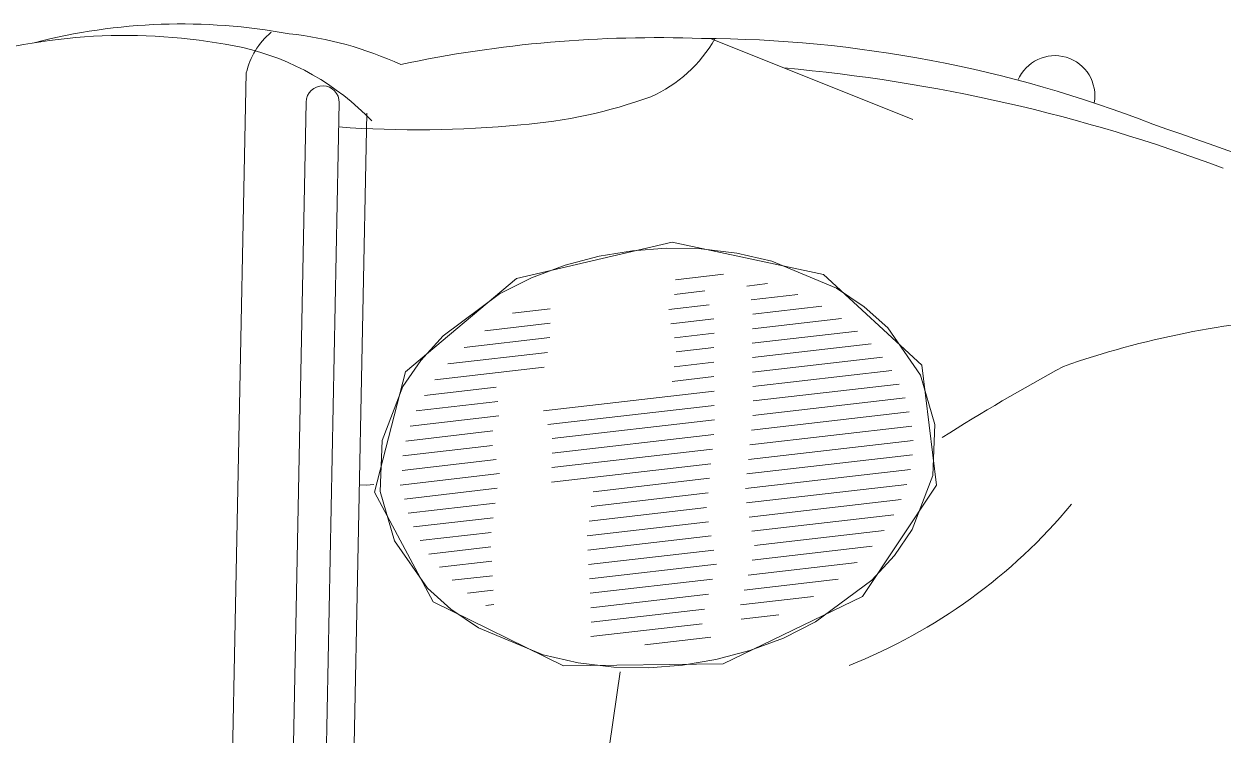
# Model space of a CAD drawing. Header units: feet. Extents: x 50754 to 76410, y 49660 to 67674.
# Drawn here: x 70088.71 to 70116.2, y 53838.14 to 53854.45 of the extents above; entities that cross this region are included whole.
import ezdxf

# ---------------------------------------------------------------- set-up
doc = ezdxf.new("R2010")
doc.units = ezdxf.units.FT
doc.linetypes.add('Amconstr', pattern=[9999, 9999, 0])
doc.layers.add('1_CAR', color=1, linetype='Continuous', lineweight=0)
doc.layers.add('MS GATE', color=1, linetype='Continuous')

# ---------------------------------------------------------------- blocks, each defined once
blk = doc.blocks.new('admin enlclave road')
at = {"layer": '1_CAR', "color": 253, "linetype": 'Continuous'}
for p, q in [((44848.62116, -5378.1151), (44848.54784, -5377.48914)), ((44848.63792, -5378.10586), (44848.56545, -5377.48707)), ((44848.65343, -5378.10943), (44848.58095, -5377.49064)), ((44848.75742, -5377.55678), (44848.78255, -5377.55033)), ((44848.79581, -5377.55489), (44848.8066, -5377.55212)), ((44848.7992, -5377.56199), (44848.82369, -5377.5557)), ((44848.75803, -5377.5646), (44848.7738, -5377.56055)), ((44848.80105, -5377.56949), (44848.83729, -5377.56018)), ((44848.75605, -5377.57308), (44848.7772, -5377.56765)), ((44848.80196, -5377.57723), (44848.84857, -5377.56526)), ((44848.75817, -5377.58051), (44848.7806, -5377.57475)), ((44848.80292, -5377.58496), (44848.85812, -5377.57078)), ((44848.67304, -5377.58643), (44848.69285, -5377.58135)), ((44848.80408, -5377.59263), (44848.86628, -5377.57665)), ((44848.7612, -5377.5877), (44848.78187, -5377.58239)), ((44848.80524, -5377.60031), (44848.87325, -5377.58283)), ((44848.65973, -5377.59783), (44848.69384, -5377.58906)), ((44848.76309, -5377.59519), (44848.78277, -5377.59013)), ((44848.8064, -5377.60798), (44848.87919, -5377.58928)), ((44848.6499, -5377.60833), (44848.69483, -5377.59678)), ((44848.76307, -5377.60317), (44848.7838, -5377.59784)), ((44848.80756, -5377.61566), (44848.88418, -5377.59597)), ((44848.64239, -5377.61823), (44848.69452, -5377.60484)), ((44848.76305, -5377.61115), (44848.78496, -5377.60552)), ((44848.80852, -5377.62339), (44848.88828, -5377.60289)), ((44848.63661, -5377.62769), (44848.6939, -5377.61297)), ((44848.69675, -5377.63615), (44848.78612, -5377.61319)), ((44848.80881, -5377.63128), (44848.89153, -5377.61003)), ((44848.70013, -5377.64326), (44848.78728, -5377.62087)), ((44848.8091, -5377.63918), (44848.89397, -5377.61738)), ((44848.63222, -5377.63679), (44848.66979, -5377.62714)), ((44848.80939, -5377.64708), (44848.89559, -5377.62493)), ((44848.7034, -5377.65039), (44848.78844, -5377.62855)), ((44848.80968, -5377.65498), (44848.8964, -5377.6327)), ((44848.62901, -5377.64559), (44848.67168, -5377.63462)), ((44848.7044, -5377.65811), (44848.78919, -5377.63633)), ((44848.62685, -5377.65412), (44848.67332, -5377.64218)), ((44848.70539, -5377.66583), (44848.78948, -5377.64422)), ((44848.80997, -5377.66288), (44848.89637, -5377.64068)), ((44848.62563, -5377.6624), (44848.67134, -5377.65066)), ((44848.70621, -5377.67359), (44848.78977, -5377.65212)), ((44848.81158, -5377.67044), (44848.89548, -5377.64888)), ((44848.6252, -5377.67049), (44848.67213, -5377.65843)), ((44848.81403, -5377.67778), (44848.89366, -5377.65732)), ((44848.62581, -5377.6783), (44848.67516, -5377.66562)), ((44848.72913, -5377.67568), (44848.79006, -5377.66002)), ((44848.81649, -5377.68512), (44848.89084, -5377.66602)), ((44848.72911, -5377.68366), (44848.79035, -5377.66792)), ((44848.62584, -5377.68627), (44848.67786, -5377.6729)), ((44848.72909, -5377.69163), (44848.79064, -5377.67582)), ((44848.81894, -5377.69247), (44848.88689, -5377.67501)), ((44848.62928, -5377.69336), (44848.67784, -5377.68088)), ((44848.72916, -5377.69959), (44848.79275, -5377.68325)), ((44848.81867, -5377.70051), (44848.88164, -5377.68433)), ((44848.63224, -5377.70057), (44848.67782, -5377.68886)), ((44848.7306, -5377.70719), (44848.79521, -5377.69059)), ((44848.63603, -5377.70757), (44848.6778, -5377.69684)), ((44848.73203, -5377.7148), (44848.79766, -5377.69793)), ((44848.81765, -5377.70874), (44848.87481, -5377.69406)), ((44848.81663, -5377.71698), (44848.8659, -5377.70432)), ((44848.64069, -5377.71434), (44848.67778, -5377.70482)), ((44848.73347, -5377.7224), (44848.80006, -5377.70529)), ((44848.64628, -5377.72088), (44848.67875, -5377.71254)), ((44848.7349, -5377.73001), (44848.79904, -5377.71353)), ((44848.81583, -5377.72516), (44848.85405, -5377.71534)), ((44848.65287, -5377.72716), (44848.68018, -5377.72014)), ((44848.73633, -5377.73761), (44848.79802, -5377.72176)), ((44848.66059, -5377.73315), (44848.68162, -5377.72775)), ((44848.73752, -5377.74528), (44848.797, -5377.73)), ((44848.81726, -5377.73276), (44848.83703, -5377.72769)), ((44848.66961, -5377.73881), (44848.68305, -5377.73535)), ((44848.68022, -5377.74406), (44848.68449, -5377.74296)), ((44848.73851, -5377.753), (44848.79677, -5377.73803)), ((44848.76774, -5377.75346), (44848.80238, -5377.74456))]:
    blk.add_line(p, q, dxfattribs=at)
for points in [[(44848.59543, -5377.46223, -0.061371), (44848.75368, -5377.42634, -0.092248), (44849.00001, -5377.439, -0.022406), (44849.24911, -5377.49962)], [(44848.76079, -5377.42551, -0.160892), (44848.73084, -5377.46109, -0.068606), (44848.66374, -5377.48559, -0.042553), (44848.56697, -5377.50002, -1.154804)], [(44848.39868, -5377.47746, -0.109196), (44848.53378, -5377.45405, -0.080193), (44848.59543, -5377.46223, -1.053882)], [(44848.5842, -5377.49438, 0.145275), (44848.51006, -5377.46475, 0.123707), (44848.36207, -5377.49123, 0.027302), (44848.19711, -5377.59828, 0.215996), (44848.16191, -5377.66266)], [(44848.91097, -5377.62131, -0.017523), (44848.97027, -5377.5745, -0.069883), (44849.09792, -5377.5303, -0.118522), (44849.7609, -5377.76906, -5.181435)], [(44848.98468, -5377.64734, -0.124771), (44848.87808, -5377.74948, 0.031605)], [(44848.60421, -5377.68917), (44848.60805, -5377.68872), (44848.61176, -5377.68791, -0.001501)], [(44848.75662, -5377.76963), (44848.75624, -5377.82341, -0.267365)]]:
    blk.add_lwpolyline(points, format="xyb", dxfattribs=at)
for points in [[(44848.87199, -5377.45414), (44848.75844, -5377.42575)], [(44848.59186, -5378.14432), (44848.51383, -5377.47806)]]:
    blk.add_lwpolyline(points, dxfattribs=at)
for points in [[(44848.61272, -5377.69195, 0), (44848.65209, -5377.74606, 0), (44848.726, -5377.77062, 0), (44848.81099, -5377.75784, 0), (44848.88008, -5377.71177, 0), (44848.91132, -5377.64705, 0), (44848.8948, -5377.58421, 0), (44848.83577, -5377.54322, 0), (44848.75296, -5377.53708, 0), (44848.67267, -5377.56774, 0), (44848.62039, -5377.62548, 0), (44848.61272, -5377.69195, 0)], [(44848.6157, -5377.69116, 0), (44848.62693, -5377.71629, 0), (44848.6479, -5377.73909, 0), (44848.66194, -5377.74866, 0), (44848.67801, -5377.75653, 0), (44848.71443, -5377.76626, 0), (44848.7337, -5377.76793, 0), (44848.75294, -5377.76757, 0), (44848.77164, -5377.76535, 0), (44848.78942, -5377.76153, 0), (44848.80677, -5377.75611, 0), (44848.82415, -5377.74885, 0), (44848.84108, -5377.73971, 0), (44848.85704, -5377.72877, 0), (44848.88397, -5377.7024, 0), (44848.89409, -5377.68764, 0), (44848.90161, -5377.67241, 0), (44848.90866, -5377.64224, 0), (44848.90608, -5377.61484, 0), (44848.89485, -5377.58971, 0), (44848.87388, -5377.56691, 0), (44848.85984, -5377.55734, 0), (44848.84377, -5377.54947, 0), (44848.80735, -5377.53974, 0), (44848.78808, -5377.53807, 0), (44848.76884, -5377.53843, 0), (44848.75014, -5377.54066, 0), (44848.73236, -5377.54447, 0), (44848.71501, -5377.54989, 0), (44848.69763, -5377.55715, 0), (44848.6807, -5377.56629, 0), (44848.66474, -5377.57723, 0), (44848.63781, -5377.6036, 0), (44848.62769, -5377.61836, 0), (44848.62017, -5377.63359, 0), (44848.61312, -5377.66376, 0), (44848.6157, -5377.69116, 0)]]:
    blk.add_polyline3d(points, dxfattribs=at)
for centre, radius, start, end in [((44848.94586, -5377.43096), 0.02148, 357.19671, 165.15334), ((44848.84246, -5378.32955), 0.89452, 77.19843, 92.74212), ((44848.55425, -5377.4817), 0.04059, 138.10182, 174.85576), ((44848.55665, -5377.4881), 0.00886, 6.68009, 186.68009)]:
    blk.add_arc(centre, radius, start, end, dxfattribs=at)

msp = doc.modelspace()

# ---------------------------------------------------------------- block references
at = {"layer": 'MS GATE', "linetype": 'Amconstr', "lineweight": 25, "xscale": 42.66674600251998, "yscale": 42.66674600251998, "zscale": 42.66674600251998, "rotation": 352.174150691152}
msp.add_blockref('admin enlclave road', (-1794383.54152, 541708.42207), dxfattribs=at)

doc.saveas('drawing.dxf')
